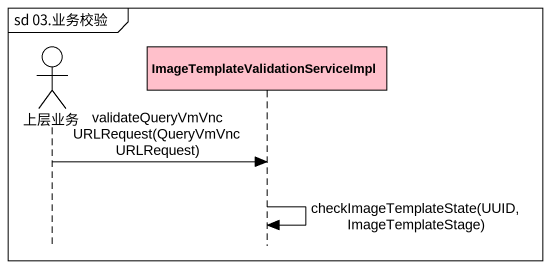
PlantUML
@startuml
mainframe sd 03.业务校验
hide footbox
actor 上层业务 #FFFFFF
participant "ImageTemplateValidationServiceImpl" as ImageTemplateValidationServi #FFC0CB

上层业务 -> ImageTemplateValidationServi : validateQueryVmVncURLRequest(QueryVmVncURLRequest)
ImageTemplateValidationServi -> ImageTemplateValidationServi : checkImageTemplateState(UUID, ImageTemplateStage)
@enduml
